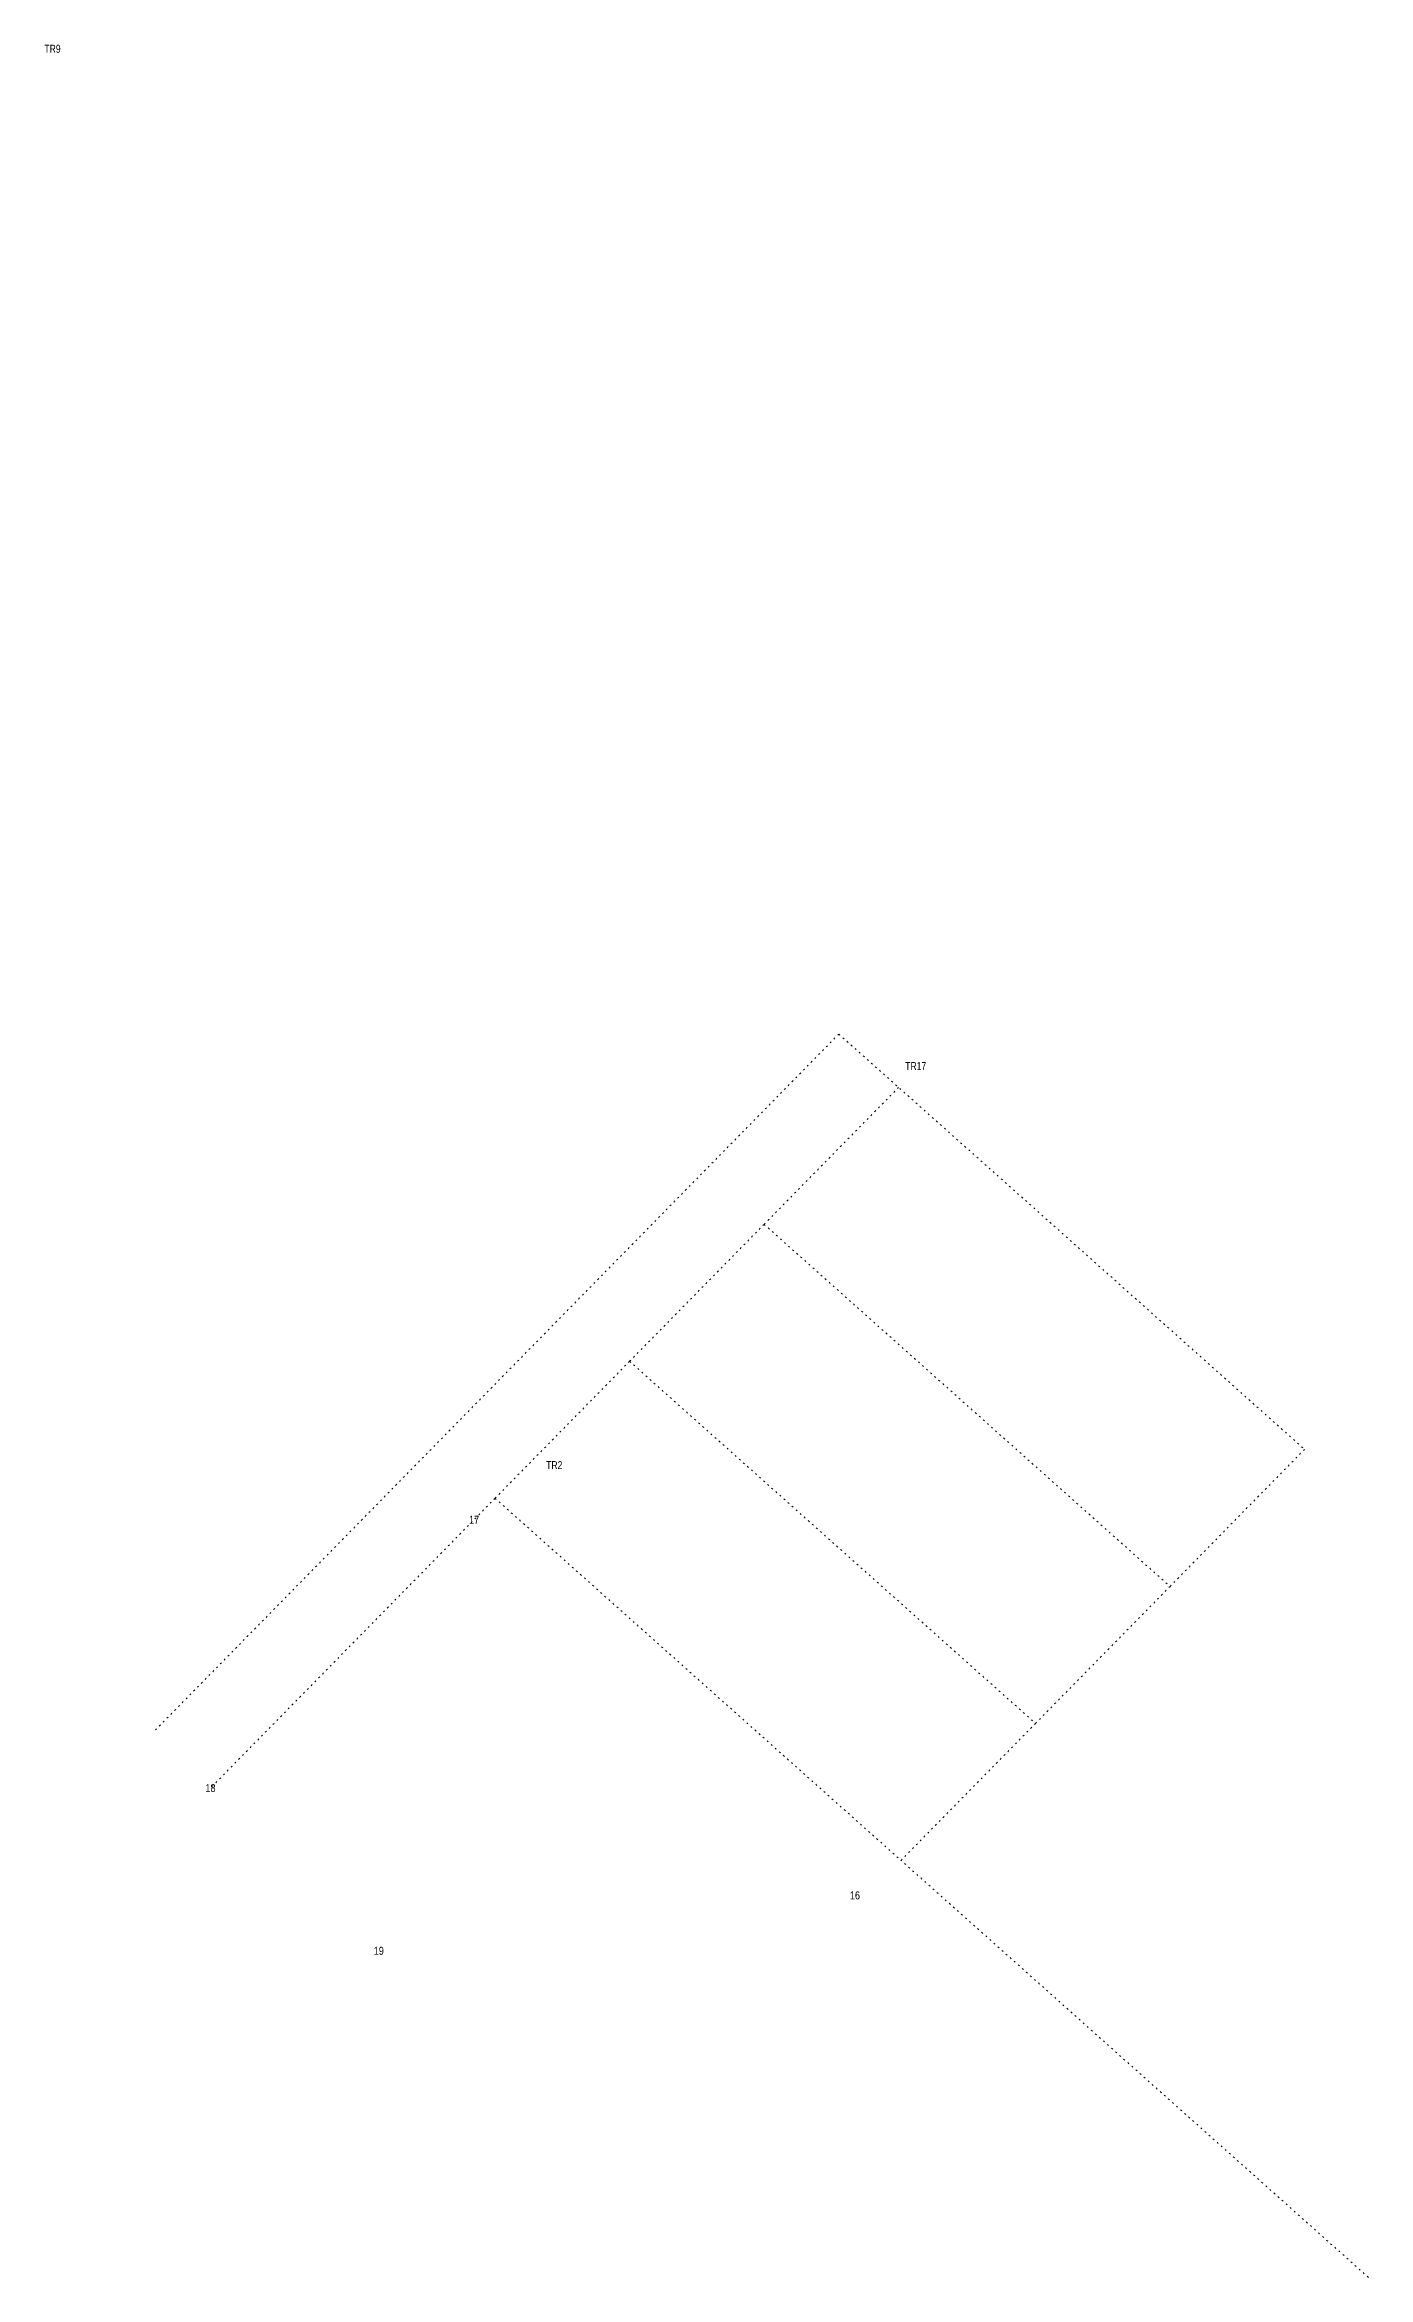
# Model space of a CAD drawing. Header units: metres. Extents: x 547835 to 548251, y 1837646 to 1838054.
# Drawn here: x 548075 to 548157.8, y 1837914.8 to 1838054.3 of the extents above; entities that cross this region are included whole.
import ezdxf
from ezdxf.enums import TextEntityAlignment as Align

# ---------------------------------------------------------------- set-up
doc = ezdxf.new("R2010")
doc.units = ezdxf.units.M
doc.header["$LTSCALE"] = 0.2
doc.linetypes.add('DOTTED', pattern=[1.5, 0.3, -1.2])
doc.layers.add('1', color=7, linetype='DOTTED', lineweight=13)
doc.layers.add('12', color=7, linetype='Continuous')

msp = doc.modelspace()

# ---------------------------------------------------------------- linework, layer by layer
at = {"layer": '1'}
for p, q in [((548124.68, 1837992.48), (548081.83, 1837948.86)), ((548124.68, 1837992.48), (548153.8, 1837966.53)), ((548128.42, 1837989.15), (548120.01, 1837980.59)), ((548111.6, 1837972.03), (548103.19, 1837963.47)), ((548111.6, 1837972.03), (548136.98, 1837949.4)), ((548145.39, 1837957.96), (548153.8, 1837966.53)), ((548103.19, 1837963.47), (548085.4, 1837945.36)), ((548136.98, 1837949.4), (548145.39, 1837957.96)), ((548157.79, 1837914.78), (548128.57, 1837940.84))]:
    msp.add_line(p, q, dxfattribs=at)
for points in [[(548111.6, 1837972.03), (548120.01, 1837980.59), (548145.39, 1837957.96)], [(548103.19, 1837963.47), (548128.57, 1837940.84), (548136.98, 1837949.4)]]:
    msp.add_lwpolyline(points, dxfattribs=at)

# ---------------------------------------------------------------- texts
at = {"layer": '12'}
for s, width, p in [('TR9 ', 0.8, (548075.595, 1838053.81)), ('TR17 ', 0.8, (548129.565, 1837990.23)), ('TR2 ', 0.8, (548106.965, 1837965.29)), ('17', 0.85, (548101.88, 1837961.88)), ('18', 0.85, (548085.395, 1837945.11)), ('16', 0.85, (548125.69, 1837938.4)), ('19', 0.85, (548095.92, 1837934.94))]:
    msp.add_text(s, height=0.5, dxfattribs=dict(at, width=width)).set_placement(p, align=Align.CENTER)

doc.saveas('drawing.dxf')
